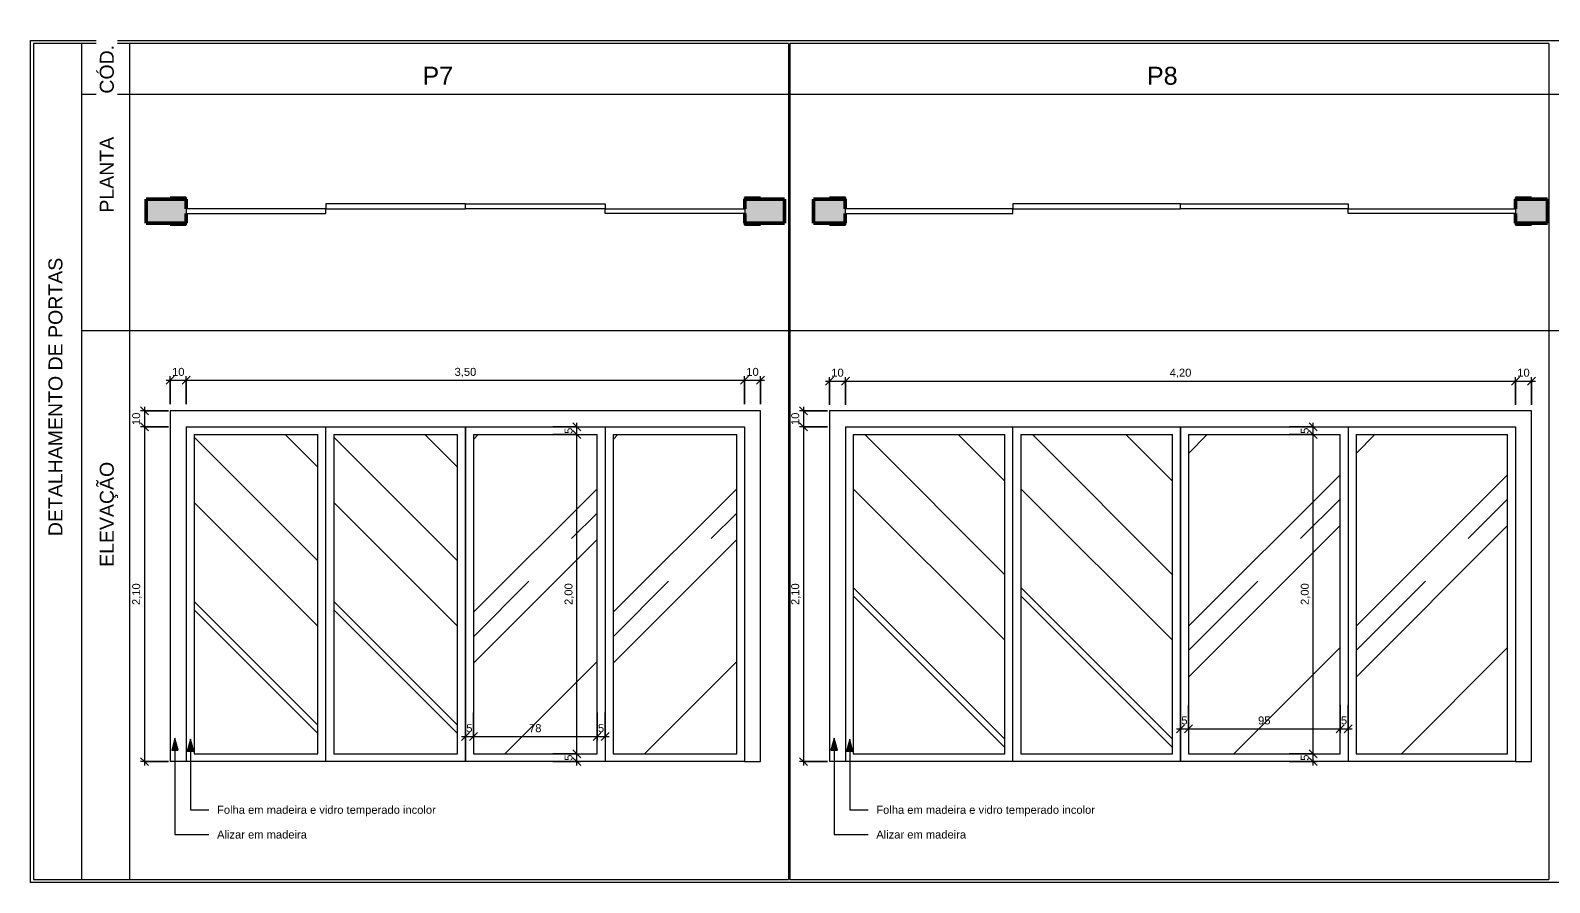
# Model space of a CAD drawing. Header units: millimetres. Extents: x 502 to 50962, y -45 to 5297.
# Drawn here: x 17671 to 27189, y -45 to 5297 of the extents above; entities that cross this region are included whole.
import ezdxf

# ---------------------------------------------------------------- set-up
doc = ezdxf.new("R2010")
doc.units = ezdxf.units.MM
for name, color, linetype, lineweight in [('A-ANNO-DIMS', 211, 'Continuous', 9), ('A-ANNO-DIMS-25', 211, 'Continuous', 9), ('A-DETL-THIN', 151, 'Continuous', 9), ('A-DOOR', 31, 'Continuous', 25), ('A-WALL', 113, 'Continuous', 50), ('A-WALL-PATT', 111, 'Continuous', 25), ('G-ANNO-TEXT', 231, 'Continuous', 9)]:
    doc.layers.add(name, color=color, linetype=linetype, lineweight=lineweight)
doc.styles.add('@Arial Unicode MS', font='', dxfattribs={"height": 50})
doc.styles.add('Arial', font='arial.ttf', dxfattribs={"height": 112.5})
doc.styles.add('Arial_1', font='arial.ttf', dxfattribs={"height": 87.5})
doc.styles.add('Arial_2', font='arial.ttf', dxfattribs={"height": 50})
doc.styles.get('@Arial Unicode MS').set_extended_font_data('@Arial Unicode MS')
doc.dimstyles.new('CRT_-__Metros_-_Linha_de_chamada_3_5_mm', dxfattribs={"dimscale": 304.8, "dimtxt": 50.292243, "dimasz": 0.164042, "dimexe": 0.082021, "dimexo": 0.0625, "dimgap": 0.04101, "dimtad": 1, "dimlfac": 0.001, "dimrnd": 0.01, "dimzin": 0, "dimdsep": 46, "dimtxsty": '@Arial Unicode MS', "dimblk1": 'OBLIQUE', "dimblk2": 'OBLIQUE', "dimsah": 1, "dimcen": 0.09, "dimdle": 0.082021, "dimazin": 0, "dimtfac": 1, "dimtdec": 4, "dimtix": 1, "dimtmove": 0, "dimatfit": 3, "dimfxl": 0.492126, "dimfxlon": 1, "dimtvp": 1, "dimtolj": 1, "dimtzin": 0, "dimarcsym": 2})
doc.dimstyles.new('CRT_-__Metros_-_Linha_de_chamada_3_5_mm_1', dxfattribs={"dimscale": 304.8, "dimtxt": 50.292243, "dimasz": 0.164042, "dimexe": 0.082021, "dimexo": 0.0625, "dimgap": 0.04101, "dimtad": 1, "dimdec": 0, "dimlfac": 0.1, "dimdsep": 46, "dimtxsty": '@Arial Unicode MS', "dimblk1": 'OBLIQUE', "dimblk2": 'OBLIQUE', "dimsah": 1, "dimcen": 0.09, "dimdle": 0.082021, "dimazin": 0, "dimtfac": 1, "dimtdec": 4, "dimtix": 1, "dimtmove": 0, "dimatfit": 3, "dimfxl": 0.492126, "dimfxlon": 1, "dimtvp": 1, "dimtolj": 1, "dimtzin": 0, "dimarcsym": 2})

# ---------------------------------------------------------------- blocks, each defined once
blk = doc.blocks.new('Family - ___-4161196-DETALHAMENTO DE PORTAS 02')
at = {"layer": 'A-DOOR', "lineweight": 9}
h = blk.add_hatch(dxfattribs=at)
h.set_pattern_fill('FP_8', color=256, style=0, pattern_type=2)
h.set_pattern_definition([(135, (1914.8, 713), (-969.87, 2586.3), [17145, -2286, 5715, -1143]), (135, (394.6, 1284.5), (1883.2, 266.7), [3429, -377.2, 6858, -857.25]), (135, (1343.3, 1684.56), (-3661.25, 4744.27), [9144, -1600.2, 4572, -1143])])
h.paths.add_polyline_path([(1527.3, 763), (2302.3, 763), (2302.3, 2763), (1527.3, 2763), (1527.3, 1538)])
h = blk.add_hatch(dxfattribs=at)
h.set_pattern_fill('FP_7', color=256, style=0, pattern_type=2)
h.set_pattern_definition([(135, (2789.8, 713), (-969.87, 2586.3), [17145, -2286, 5715, -1143]), (135, (1269.6, 1284.5), (1883.2, 266.7), [3429, -377.2, 6858, -857.25]), (135, (2218.3, 1684.56), (-3661.25, 4744.27), [9144, -1600.2, 4572, -1143])])
h.paths.add_polyline_path([(3079.1, 763), (3177.3, 763), (3177.3, 2763), (2402.3, 2763), (2402.3, 763), (2717.7, 763)])
h = blk.add_hatch(dxfattribs=at)
h.set_pattern_fill('FP_9', color=256, style=0, pattern_type=2)
h.set_pattern_definition([(45, (3664.8, 713), (969.87, 2586.3), [17145, -2286, 5715, -1143]), (45, (5185, 1284.5), (-1883.2, 266.7), [3429, -377.2, 6858, -857.25]), (45, (4236.3, 1684.56), (3661.25, 4744.27), [9144, -1600.2, 4572, -1143])])
h.paths.add_polyline_path([(3440.5, 763), (4052.3, 763), (4052.3, 2763), (3277.3, 2763), (3277.3, 763)])
h = blk.add_hatch(dxfattribs=at)
h.set_pattern_fill('FP_10', color=256, style=0, pattern_type=2)
h.set_pattern_definition([(45, (4539.8, 713), (969.87, 2586.3), [17145, -2286, 5715, -1143]), (45, (6060, 1284.5), (-1883.2, 266.7), [3429, -377.2, 6858, -857.25]), (45, (5111.3, 1684.56), (3661.25, 4744.27), [9144, -1600.2, 4572, -1143])])
h.paths.add_polyline_path([(4163.2, 763), (4927.3, 763), (4927.3, 2763), (4152.3, 2763), (4152.3, 763)])
for p, q in [((1378.3, 2912), (1378.3, 713)), ((5076.3, 2912), (1378.3, 2912)), ((5076.3, 713), (5076.3, 2912)), ((1478.3, 2812), (1478.3, 713)), ((1478.3, 2812), (4976.3, 2812)), ((1527.3, 2763), (1527.3, 763)), ((1527.3, 2763), (2302.3, 2763)), ((2302.3, 763), (2302.3, 2763)), ((2352.3, 713), (2352.3, 2812)), ((2402.3, 2763), (2402.3, 763)), ((2402.3, 2763), (3177.3, 2763)), ((3177.3, 763), (3177.3, 2763)), ((3227.3, 2812), (3227.3, 713)), ((3227.3, 713), (3227.3, 2812)), ((3277.3, 2763), (4052.3, 2763)), ((3277.3, 2763), (3277.3, 763)), ((4052.3, 763), (4052.3, 2763)), ((4102.3, 2812), (4102.3, 713)), ((4152.3, 2763), (4927.3, 2763)), ((4152.3, 2763), (4152.3, 763)), ((4927.3, 763), (4927.3, 2763)), ((4976.3, 2812), (4976.3, 713)), ((1527.3, 763), (2302.3, 763)), ((2402.3, 763), (3177.3, 763)), ((3277.3, 763), (4052.3, 763)), ((4152.3, 763), (4927.3, 763)), ((1478.3, 713), (1378.3, 713)), ((2352.3, 713), (1478.3, 713)), ((3227.3, 713), (2352.3, 713)), ((4102.3, 713), (3227.3, 713)), ((4976.3, 713), (4102.3, 713)), ((4976.3, 713), (5076.3, 713))]:
    blk.add_line(p, q, dxfattribs=at)
blk = doc.blocks.new('Family - ___-4161198-DETALHAMENTO DE PORTAS 02')
at = {"layer": 'A-WALL-PATT'}
h = blk.add_hatch(color=256, dxfattribs=at)
h.paths.add_polyline_path([(1477.3, 4089.1), (1477.3, 4239.1), (1227.3, 4239.1), (1227.3, 4089.1), (1272.3, 4089.1)])
h.paths.add_polyline_path([(5227.3, 4089.1), (5227.3, 4239.1), (4977.3, 4239.1), (4977.3, 4089.1)])
at = {"layer": 'A-DOOR'}
for p, q in [((1478.3, 4249.1), (1378.3, 4249.1)), ((1378.3, 4249.1), (1378.3, 4239.1)), ((1378.3, 4239.1), (1477.3, 4239.1)), ((1477.3, 4239.1), (1477.3, 4179.1)), ((1478.3, 4179.1), (1478.3, 4249.1)), ((5076.3, 4249.1), (4976.3, 4249.1)), ((4976.3, 4249.1), (4976.3, 4179.1)), ((4977.3, 4179.1), (4977.3, 4239.1)), ((4977.3, 4239.1), (5076.3, 4239.1)), ((5076.3, 4239.1), (5076.3, 4249.1)), ((1477.3, 4149.1), (1477.3, 4089.1)), ((1478.3, 4079.1), (1478.3, 4149.1)), ((4976.3, 4149.1), (4976.3, 4079.1)), ((4977.3, 4089.1), (4977.3, 4149.1)), ((1477.3, 4089.1), (1378.3, 4089.1)), ((1378.3, 4089.1), (1378.3, 4079.1)), ((1378.3, 4079.1), (1478.3, 4079.1)), ((4976.3, 4079.1), (5076.3, 4079.1)), ((5076.3, 4089.1), (4977.3, 4089.1)), ((5076.3, 4079.1), (5076.3, 4089.1))]:
    blk.add_line(p, q, dxfattribs=at)
at = {"layer": 'A-DOOR', "lineweight": 9}
for p, q in [((3227.3, 4209.1), (2352.3, 4209.1)), ((2352.3, 4209.1), (2352.3, 4179.1)), ((3227.3, 4179.1), (3227.3, 4209.1)), ((3227.3, 4209.1), (4102.3, 4209.1)), ((3227.3, 4179.1), (3227.3, 4209.1)), ((4102.3, 4209.1), (4102.3, 4179.1)), ((2352.3, 4179.1), (1477.3, 4179.1)), ((1477.3, 4179.1), (1477.3, 4149.1)), ((1477.3, 4149.1), (2352.3, 4149.1)), ((2352.3, 4179.1), (3227.3, 4179.1)), ((2352.3, 4149.1), (2352.3, 4179.1)), ((4102.3, 4179.1), (3227.3, 4179.1)), ((4102.3, 4149.1), (4102.3, 4179.1)), ((4102.3, 4179.1), (4977.3, 4179.1)), ((4977.3, 4149.1), (4102.3, 4149.1)), ((4977.3, 4179.1), (4977.3, 4149.1))]:
    blk.add_line(p, q, dxfattribs=at)
at = {"layer": 'A-WALL'}
for p, q in [((1477.3, 4239.1), (1227.3, 4239.1)), ((1227.3, 4239.1), (1227.3, 4089.1)), ((1477.3, 4179.1), (1477.3, 4239.1)), ((5227.3, 4239.1), (4977.3, 4239.1)), ((4977.3, 4239.1), (4977.3, 4179.1)), ((5227.3, 4089.1), (5227.3, 4239.1)), ((1477.3, 4089.1), (1477.3, 4149.1)), ((4977.3, 4149.1), (4977.3, 4089.1)), ((1227.3, 4089.1), (1477.3, 4089.1)), ((4977.3, 4089.1), (5227.3, 4089.1))]:
    blk.add_line(p, q, dxfattribs=at)
blk = doc.blocks.new('Family - ___-4161200-DETALHAMENTO DE PORTAS 02')
at = {"layer": 'A-DOOR', "lineweight": 9}
h = blk.add_hatch(dxfattribs=at)
h.set_pattern_fill('FP_12', color=256, style=0, pattern_type=2)
h.set_pattern_definition([(135, (6132.5, 713), (-969.87, 2586.3), [17145, -2286, 5715, -1143]), (135, (4612.3, 1284.5), (1883.2, 266.7), [3429, -377.2, 6858, -857.25]), (135, (5561, 1684.56), (-3661.25, 4744.27), [9144, -1600.2, 4572, -1143])])
h.paths.add_polyline_path([(6331.4, 763), (6607.5, 763), (6607.5, 2763), (5657.5, 2763), (5657.5, 763)])
h = blk.add_hatch(dxfattribs=at)
h.set_pattern_fill('FP_11', color=256, style=0, pattern_type=2)
h.set_pattern_definition([(135, (7182.5, 713), (-969.87, 2586.3), [17145, -2286, 5715, -1143]), (135, (5662.3, 1284.5), (1883.2, 266.7), [3429, -377.2, 6858, -857.25]), (135, (6611, 1684.56), (-3661.25, 4744.27), [9144, -1600.2, 4572, -1143])])
h.paths.add_polyline_path([(7657.5, 763), (7657.5, 2763), (6707.5, 2763), (6707.5, 763), (7415.5, 763)])
h = blk.add_hatch(dxfattribs=at)
h.set_pattern_fill('FP_13', color=256, style=0, pattern_type=2)
h.set_pattern_definition([(45, (8232.5, 713), (969.87, 2586.3), [17145, -2286, 5715, -1143]), (45, (9752.7, 1284.5), (-1883.2, 266.7), [3429, -377.2, 6858, -857.25]), (45, (8804, 1684.56), (3661.25, 4744.27), [9144, -1600.2, 4572, -1143])])
h.paths.add_polyline_path([(7757.5, 763), (8707.5, 763), (8707.5, 2763), (7757.5, 2763), (7757.5, 815.6)])
h = blk.add_hatch(dxfattribs=at)
h.set_pattern_fill('FP_14', color=256, style=0, pattern_type=2)
h.set_pattern_definition([(45, (9282.5, 713), (969.87, 2586.3), [17145, -2286, 5715, -1143]), (45, (10802.7, 1284.5), (-1883.2, 266.7), [3429, -377.2, 6858, -857.25]), (45, (9854, 1684.56), (3661.25, 4744.27), [9144, -1600.2, 4572, -1143])])
h.paths.add_polyline_path([(9222.3, 763), (9757.5, 763), (9757.5, 2763), (8807.5, 2763), (8807.5, 763)])
for p, q in [((5508.5, 2912), (5508.5, 713)), ((9906.5, 2912), (5508.5, 2912)), ((9906.5, 713), (9906.5, 2912)), ((5608.5, 2812), (5608.5, 713)), ((5608.5, 2812), (9806.5, 2812)), ((5657.5, 2763), (5657.5, 763)), ((5657.5, 2763), (6607.5, 2763)), ((6607.5, 763), (6607.5, 2763)), ((6657.5, 713), (6657.5, 2812)), ((6707.5, 2763), (6707.5, 763)), ((6707.5, 2763), (7657.5, 2763)), ((7657.5, 763), (7657.5, 2763)), ((7707.5, 2812), (7707.5, 713)), ((7707.5, 713), (7707.5, 2812)), ((7757.5, 2763), (8707.5, 2763)), ((7757.5, 2763), (7757.5, 763)), ((8707.5, 763), (8707.5, 2763)), ((8757.5, 2812), (8757.5, 713)), ((8807.5, 2763), (9757.5, 2763)), ((8807.5, 2763), (8807.5, 763)), ((9757.5, 763), (9757.5, 2763)), ((9806.5, 2812), (9806.5, 713)), ((5657.5, 763), (6607.5, 763)), ((6707.5, 763), (7657.5, 763)), ((7757.5, 763), (8707.5, 763)), ((8807.5, 763), (9757.5, 763)), ((5608.5, 713), (5508.5, 713)), ((6657.5, 713), (5608.7, 713)), ((7707.5, 713), (6657.5, 713)), ((8757.5, 713), (7707.5, 713)), ((9806.5, 713), (8757.5, 713)), ((9806.5, 713), (9906.5, 713))]:
    blk.add_line(p, q, dxfattribs=at)
blk = doc.blocks.new('Family - ___-4161202-DETALHAMENTO DE PORTAS 02')
at = {"layer": 'A-WALL-PATT'}
h = blk.add_hatch(color=256, dxfattribs=at)
h.paths.add_polyline_path([(5407.5, 4089.1), (5607.5, 4089.1), (5607.5, 4239.1), (5407.5, 4239.1), (5407.5, 4149.1)])
h.paths.add_polyline_path([(9945.1, 4089.1), (10007.5, 4089.1), (10007.5, 4239.1), (9807.5, 4239.1), (9807.5, 4089.1)])
at = {"layer": 'A-DOOR'}
for p, q in [((5608.5, 4249.1), (5508.5, 4249.1)), ((5508.5, 4249.1), (5508.5, 4239.1)), ((5508.5, 4239.1), (5607.5, 4239.1)), ((5607.5, 4239.1), (5607.5, 4179.1)), ((5608.5, 4179.1), (5608.5, 4249.1)), ((9906.5, 4249.1), (9806.5, 4249.1)), ((9806.5, 4249.1), (9806.5, 4179.1)), ((9807.5, 4179.1), (9807.5, 4239.1)), ((9807.5, 4239.1), (9906.5, 4239.1)), ((9906.5, 4239.1), (9906.5, 4249.1)), ((5607.5, 4149.1), (5607.5, 4089.1)), ((5608.5, 4079.1), (5608.5, 4149.1)), ((9806.5, 4149.1), (9806.5, 4079.1)), ((9807.5, 4089.1), (9807.5, 4149.1)), ((5607.5, 4089.1), (5508.5, 4089.1)), ((5508.5, 4089.1), (5508.5, 4079.1)), ((5508.5, 4079.1), (5608.5, 4079.1)), ((9806.5, 4079.1), (9906.5, 4079.1)), ((9906.5, 4089.1), (9807.5, 4089.1)), ((9906.5, 4079.1), (9906.5, 4089.1))]:
    blk.add_line(p, q, dxfattribs=at)
at = {"layer": 'A-DOOR', "lineweight": 9}
for p, q in [((7707.5, 4209.1), (6657.5, 4209.1)), ((6657.5, 4209.1), (6657.5, 4179.1)), ((7707.5, 4179.1), (7707.5, 4209.1)), ((7707.5, 4209.1), (8757.5, 4209.1)), ((7707.5, 4179.1), (7707.5, 4209.1)), ((8757.5, 4209.1), (8757.5, 4179.1)), ((6657.5, 4179.1), (5607.5, 4179.1)), ((5607.5, 4179.1), (5607.5, 4149.1)), ((5607.5, 4149.1), (6657.5, 4149.1)), ((6657.5, 4179.1), (7707.5, 4179.1)), ((6657.5, 4149.1), (6657.5, 4179.1)), ((8757.5, 4179.1), (7707.5, 4179.1)), ((8757.5, 4149.1), (8757.5, 4179.1)), ((8757.5, 4179.1), (9807.5, 4179.1)), ((9807.5, 4149.1), (8757.5, 4149.1)), ((9807.5, 4179.1), (9807.5, 4149.1))]:
    blk.add_line(p, q, dxfattribs=at)
at = {"layer": 'A-WALL'}
for p, q in [((5607.5, 4239.1), (5407.5, 4239.1)), ((5407.5, 4239.1), (5407.5, 4089.1)), ((5607.5, 4179.1), (5607.5, 4239.1)), ((10007.5, 4239.1), (9807.5, 4239.1)), ((9807.5, 4239.1), (9807.5, 4179.1)), ((10007.5, 4089.1), (10007.5, 4239.1)), ((5607.5, 4089.1), (5607.5, 4149.1)), ((9807.5, 4149.1), (9807.5, 4089.1)), ((5407.5, 4089.1), (5607.5, 4089.1)), ((9807.5, 4089.1), (10007.5, 4089.1))]:
    blk.add_line(p, q, dxfattribs=at)
blk = doc.blocks.new('DIMBLOCK54-DETALHAMENTO DE PORTAS 02')
at = {"layer": 'A-ANNO-DIMS-25', "lineweight": 18, "transparency": 16777216}
for p, q in [((18385.9, 2912), (18360.9, 2937)), ((18385.9, 2912), (18410.9, 2887)), ((18385.9, 2812), (18360.9, 2837)), ((18385.9, 2812), (18410.9, 2787))]:
    blk.add_line(p, q, dxfattribs=at)
at = {"layer": 'A-ANNO-DIMS-25', "transparency": 16777216}
for p, q in [((18535.9, 2912), (18360.9, 2912)), ((18385.9, 2937), (18385.9, 2812)), ((18385.9, 2912), (18535.9, 2912)), ((18535.9, 2812), (18360.9, 2812)), ((18385.9, 2812), (18535.9, 2812))]:
    blk.add_line(p, q, dxfattribs=at)
at = {"layer": 'A-ANNO-DIMS-25', "color": 0, "transparency": 16777216, "insert": (18308.5, 2823.3), "char_height": 50, "width": 92.937, "attachment_point": 1, "rotation": 90, "line_spacing_factor": 1.117605, "style": '@Arial Unicode MS'}
blk.add_mtext('10', dxfattribs=at)
blk = doc.blocks.new('_Oblique')
at = {"color": 0, "linetype": 'ByBlock', "lineweight": -2}
blk.add_line((-0.5, -0.5), (0.5, 0.5), dxfattribs=at)
blk = doc.blocks.new('DIMBLOCK55-DETALHAMENTO DE PORTAS 02')
at = {"layer": 'A-ANNO-DIMS-25', "lineweight": 18, "transparency": 16777216}
for p, q in [((18385.9, 2812), (18360.9, 2837)), ((18385.9, 2812), (18410.9, 2787)), ((18385.9, 713), (18360.9, 738)), ((18385.9, 713), (18410.9, 688))]:
    blk.add_line(p, q, dxfattribs=at)
at = {"layer": 'A-ANNO-DIMS-25', "transparency": 16777216}
for p, q in [((18535.9, 2812), (18360.9, 2812)), ((18385.9, 2812), (18385.9, 688)), ((18385.9, 2812), (18535.9, 2812)), ((18535.9, 713), (18360.9, 713)), ((18385.9, 713), (18535.9, 713))]:
    blk.add_line(p, q, dxfattribs=at)
at = {"layer": 'A-ANNO-DIMS-25', "color": 0, "transparency": 16777216, "insert": (18308.5, 1694.9), "char_height": 50, "width": 162.337, "attachment_point": 1, "rotation": 90, "line_spacing_factor": 1.117605, "style": '@Arial Unicode MS'}
blk.add_mtext('2,10', dxfattribs=at)
blk = doc.blocks.new('DIMBLOCK56-DETALHAMENTO DE PORTAS 02')
at = {"layer": 'A-ANNO-DIMS-25', "transparency": 16777216}
for p, q in [((18522.2, 3104.2), (18647.2, 3104.2)), ((18547.2, 2954.2), (18547.2, 3129.2)), ((18547.2, 3104.2), (18547.2, 2954.2)), ((18647.2, 2954.2), (18647.2, 3129.2)), ((18647.2, 3104.2), (18647.2, 2954.2))]:
    blk.add_line(p, q, dxfattribs=at)
at = {"layer": 'A-ANNO-DIMS-25', "lineweight": 18, "transparency": 16777216}
for p, q in [((18547.2, 3104.2), (18522.2, 3079.2)), ((18547.2, 3104.2), (18572.2, 3129.2)), ((18647.2, 3104.2), (18622.2, 3079.2)), ((18647.2, 3104.2), (18672.2, 3129.2))]:
    blk.add_line(p, q, dxfattribs=at)
at = {"layer": 'A-ANNO-DIMS-25', "color": 0, "transparency": 16777216, "insert": (18558.5, 3181.6), "char_height": 50, "width": 92.937, "attachment_point": 1, "line_spacing_factor": 1.117605, "style": '@Arial Unicode MS'}
blk.add_mtext('10', dxfattribs=at)
blk = doc.blocks.new('DIMBLOCK57-DETALHAMENTO DE PORTAS 02')
at = {"layer": 'A-ANNO-DIMS-25', "lineweight": 18, "transparency": 16777216}
for p, q in [((18647.2, 3104.2), (18622.2, 3079.2)), ((18647.2, 3104.2), (18672.2, 3129.2)), ((22145.2, 3104.2), (22120.2, 3079.2)), ((22145.2, 3104.2), (22170.2, 3129.2))]:
    blk.add_line(p, q, dxfattribs=at)
at = {"layer": 'A-ANNO-DIMS-25', "transparency": 16777216}
for p, q in [((18647.2, 2954.2), (18647.2, 3129.2)), ((18647.2, 3104.2), (22145.2, 3104.2)), ((18647.2, 3104.2), (18647.2, 2954.2)), ((22145.2, 2954.2), (22145.2, 3129.2)), ((22145.2, 3104.2), (22145.2, 2954.2))]:
    blk.add_line(p, q, dxfattribs=at)
at = {"layer": 'A-ANNO-DIMS-25', "color": 0, "transparency": 16777216, "insert": (20328.5, 3181.6), "char_height": 50, "width": 162.337, "attachment_point": 1, "line_spacing_factor": 1.117605, "style": '@Arial Unicode MS'}
blk.add_mtext('3,50', dxfattribs=at)
blk = doc.blocks.new('DIMBLOCK58-DETALHAMENTO DE PORTAS 02')
at = {"layer": 'A-ANNO-DIMS-25', "lineweight": 18, "transparency": 16777216}
for p, q in [((22145.2, 3104.2), (22120.2, 3079.2)), ((22145.2, 3104.2), (22170.2, 3129.2)), ((22245.2, 3104.2), (22220.2, 3079.2)), ((22245.2, 3104.2), (22270.2, 3129.2))]:
    blk.add_line(p, q, dxfattribs=at)
at = {"layer": 'A-ANNO-DIMS-25', "transparency": 16777216}
for p, q in [((22145.2, 2954.2), (22145.2, 3129.2)), ((22145.2, 3104.2), (22270.2, 3104.2)), ((22145.2, 3104.2), (22145.2, 2954.2)), ((22245.2, 2954.2), (22245.2, 3129.2)), ((22245.2, 3104.2), (22245.2, 2954.2))]:
    blk.add_line(p, q, dxfattribs=at)
at = {"layer": 'A-ANNO-DIMS-25', "color": 0, "transparency": 16777216, "insert": (22156.5, 3181.6), "char_height": 50, "width": 92.937, "attachment_point": 1, "line_spacing_factor": 1.117605, "style": '@Arial Unicode MS'}
blk.add_mtext('10', dxfattribs=at)
blk = doc.blocks.new('DIMBLOCK59-DETALHAMENTO DE PORTAS 02')
at = {"layer": 'A-ANNO-DIMS-25', "lineweight": 18, "transparency": 16777216}
for p, q in [((22515.1, 2912), (22490.1, 2937)), ((22515.1, 2912), (22540.1, 2887)), ((22515.1, 2812), (22490.1, 2837)), ((22515.1, 2812), (22540.1, 2787))]:
    blk.add_line(p, q, dxfattribs=at)
at = {"layer": 'A-ANNO-DIMS-25', "transparency": 16777216}
for p, q in [((22665.1, 2912), (22490.1, 2912)), ((22515.1, 2937), (22515.1, 2812)), ((22515.1, 2912), (22665.1, 2912)), ((22665.1, 2812), (22490.1, 2812)), ((22515.1, 2812), (22665.1, 2812))]:
    blk.add_line(p, q, dxfattribs=at)
at = {"layer": 'A-ANNO-DIMS-25', "color": 0, "transparency": 16777216, "insert": (22437.7, 2823.3), "char_height": 50, "width": 92.937, "attachment_point": 1, "rotation": 90, "line_spacing_factor": 1.117605, "style": '@Arial Unicode MS'}
blk.add_mtext('10', dxfattribs=at)
blk = doc.blocks.new('DIMBLOCK60-DETALHAMENTO DE PORTAS 02')
at = {"layer": 'A-ANNO-DIMS-25', "lineweight": 18, "transparency": 16777216}
for p, q in [((22515.1, 2812), (22490.1, 2837)), ((22515.1, 2812), (22540.1, 2787)), ((22515.1, 713), (22490.1, 738)), ((22515.1, 713), (22540.1, 688))]:
    blk.add_line(p, q, dxfattribs=at)
at = {"layer": 'A-ANNO-DIMS-25', "transparency": 16777216}
for p, q in [((22665.1, 2812), (22490.1, 2812)), ((22515.1, 2812), (22515.1, 688)), ((22515.1, 2812), (22665.1, 2812)), ((22665.1, 713), (22490.1, 713)), ((22515.1, 713), (22665.1, 713))]:
    blk.add_line(p, q, dxfattribs=at)
at = {"layer": 'A-ANNO-DIMS-25', "color": 0, "transparency": 16777216, "insert": (22437.7, 1694.9), "char_height": 50, "width": 162.337, "attachment_point": 1, "rotation": 90, "line_spacing_factor": 1.117605, "style": '@Arial Unicode MS'}
blk.add_mtext('2,10', dxfattribs=at)
blk = doc.blocks.new('DIMBLOCK61-DETALHAMENTO DE PORTAS 02')
at = {"layer": 'A-ANNO-DIMS-25', "transparency": 16777216}
for p, q in [((22652.4, 3099.1), (22777.4, 3099.1)), ((22677.4, 2949.1), (22677.4, 3124.1)), ((22677.4, 3099.1), (22677.4, 2949.1)), ((22777.4, 2949.1), (22777.4, 3124.1)), ((22777.4, 3099.1), (22777.4, 2949.1))]:
    blk.add_line(p, q, dxfattribs=at)
at = {"layer": 'A-ANNO-DIMS-25', "lineweight": 18, "transparency": 16777216}
for p, q in [((22677.4, 3099.1), (22652.4, 3074.1)), ((22677.4, 3099.1), (22702.4, 3124.1)), ((22777.4, 3099.1), (22752.4, 3074.1)), ((22777.4, 3099.1), (22802.4, 3124.1))]:
    blk.add_line(p, q, dxfattribs=at)
at = {"layer": 'A-ANNO-DIMS-25', "color": 0, "transparency": 16777216, "insert": (22688.7, 3176.5), "char_height": 50, "width": 92.937, "attachment_point": 1, "line_spacing_factor": 1.117605, "style": '@Arial Unicode MS'}
blk.add_mtext('10', dxfattribs=at)
blk = doc.blocks.new('DIMBLOCK62-DETALHAMENTO DE PORTAS 02')
at = {"layer": 'A-ANNO-DIMS-25', "lineweight": 18, "transparency": 16777216}
for p, q in [((22777.4, 3099.1), (22752.4, 3074.1)), ((22777.4, 3099.1), (22802.4, 3124.1)), ((26975.4, 3099.1), (26950.4, 3074.1)), ((26975.4, 3099.1), (27000.4, 3124.1))]:
    blk.add_line(p, q, dxfattribs=at)
at = {"layer": 'A-ANNO-DIMS-25', "transparency": 16777216}
for p, q in [((22777.4, 2949.1), (22777.4, 3124.1)), ((22777.4, 3099.1), (26975.4, 3099.1)), ((22777.4, 3099.1), (22777.4, 2949.1)), ((26975.4, 2949.1), (26975.4, 3124.1)), ((26975.4, 3099.1), (26975.4, 2949.1))]:
    blk.add_line(p, q, dxfattribs=at)
at = {"layer": 'A-ANNO-DIMS-25', "color": 0, "transparency": 16777216, "insert": (24808.8, 3176.5), "char_height": 50, "width": 162.337, "attachment_point": 1, "line_spacing_factor": 1.117605, "style": '@Arial Unicode MS'}
blk.add_mtext('4,20', dxfattribs=at)
blk = doc.blocks.new('DIMBLOCK63-DETALHAMENTO DE PORTAS 02')
at = {"layer": 'A-ANNO-DIMS-25', "lineweight": 18, "transparency": 16777216}
for p, q in [((26975.4, 3099.1), (26950.4, 3074.1)), ((26975.4, 3099.1), (27000.4, 3124.1)), ((27075.4, 3099.1), (27050.4, 3074.1)), ((27075.4, 3099.1), (27100.4, 3124.1))]:
    blk.add_line(p, q, dxfattribs=at)
at = {"layer": 'A-ANNO-DIMS-25', "transparency": 16777216}
for p, q in [((26975.4, 2949.1), (26975.4, 3124.1)), ((26975.4, 3099.1), (27100.4, 3099.1)), ((26975.4, 3099.1), (26975.4, 2949.1)), ((27075.4, 2949.1), (27075.4, 3124.1)), ((27075.4, 3099.1), (27075.4, 2949.1))]:
    blk.add_line(p, q, dxfattribs=at)
at = {"layer": 'A-ANNO-DIMS-25', "color": 0, "transparency": 16777216, "insert": (26986.7, 3176.5), "char_height": 50, "width": 92.937, "attachment_point": 1, "line_spacing_factor": 1.117605, "style": '@Arial Unicode MS'}
blk.add_mtext('10', dxfattribs=at)
blk = doc.blocks.new('DIMBLOCK64-DETALHAMENTO DE PORTAS 02')
at = {"layer": 'A-ANNO-DIMS-25', "transparency": 16777216}
for p, q in [((25557.5, 763), (25732.5, 763)), ((25707.5, 763), (25557.5, 763)), ((25707.5, 688), (25707.5, 763)), ((25557.5, 713), (25732.5, 713)), ((25707.5, 713), (25557.5, 713))]:
    blk.add_line(p, q, dxfattribs=at)
at = {"layer": 'A-ANNO-DIMS-25', "lineweight": 18, "transparency": 16777216}
for p, q in [((25707.5, 763), (25682.5, 788)), ((25707.5, 763), (25732.5, 738)), ((25707.5, 713), (25682.5, 738)), ((25707.5, 713), (25732.5, 688))]:
    blk.add_line(p, q, dxfattribs=at)
at = {"layer": 'A-ANNO-DIMS-25', "color": 0, "transparency": 16777216, "insert": (25630.1, 718.6), "char_height": 50, "width": 46.468, "attachment_point": 1, "rotation": 90, "line_spacing_factor": 1.117605, "style": '@Arial Unicode MS'}
blk.add_mtext('5', dxfattribs=at)
blk = doc.blocks.new('DIMBLOCK65-DETALHAMENTO DE PORTAS 02')
at = {"layer": 'A-ANNO-DIMS-25', "transparency": 16777216}
for p, q in [((25557.5, 2763), (25732.5, 2763)), ((25707.5, 2763), (25557.5, 2763)), ((25707.5, 763), (25707.5, 2763)), ((25557.5, 763), (25732.5, 763)), ((25707.5, 763), (25557.5, 763))]:
    blk.add_line(p, q, dxfattribs=at)
at = {"layer": 'A-ANNO-DIMS-25', "lineweight": 18, "transparency": 16777216}
for p, q in [((25707.5, 2763), (25682.5, 2788)), ((25707.5, 2763), (25732.5, 2738)), ((25707.5, 763), (25682.5, 788)), ((25707.5, 763), (25732.5, 738))]:
    blk.add_line(p, q, dxfattribs=at)
at = {"layer": 'A-ANNO-DIMS-25', "color": 0, "transparency": 16777216, "insert": (25630.1, 1695.4), "char_height": 50, "width": 162.337, "attachment_point": 1, "rotation": 90, "line_spacing_factor": 1.117605, "style": '@Arial Unicode MS'}
blk.add_mtext('2,00', dxfattribs=at)
blk = doc.blocks.new('DIMBLOCK66-DETALHAMENTO DE PORTAS 02')
at = {"layer": 'A-ANNO-DIMS-25', "transparency": 16777216}
for p, q in [((25557.5, 2812), (25732.5, 2812)), ((25707.5, 2812), (25557.5, 2812)), ((25557.5, 2763), (25732.5, 2763)), ((25707.5, 2763), (25557.5, 2763)), ((25707.5, 2763), (25707.5, 2837))]:
    blk.add_line(p, q, dxfattribs=at)
at = {"layer": 'A-ANNO-DIMS-25', "lineweight": 18, "transparency": 16777216}
for p, q in [((25707.5, 2812), (25682.5, 2837)), ((25707.5, 2763), (25682.5, 2788)), ((25707.5, 2812), (25732.5, 2787)), ((25707.5, 2763), (25732.5, 2738))]:
    blk.add_line(p, q, dxfattribs=at)
at = {"layer": 'A-ANNO-DIMS-25', "color": 0, "transparency": 16777216, "insert": (25630.1, 2768.1), "char_height": 50, "width": 46.468, "attachment_point": 1, "rotation": 90, "line_spacing_factor": 1.117605, "style": '@Arial Unicode MS'}
blk.add_mtext('5', dxfattribs=at)
blk = doc.blocks.new('DIMBLOCK67-DETALHAMENTO DE PORTAS 02')
at = {"layer": 'A-ANNO-DIMS-25', "transparency": 16777216}
for p, q in [((24876.4, 1069.1), (24876.4, 894.1)), ((24876.4, 919.1), (24876.4, 1069.1)), ((24926.4, 1069.1), (24926.4, 894.1)), ((24926.4, 919.1), (24926.4, 1069.1)), ((24851.4, 919.1), (24926.4, 919.1))]:
    blk.add_line(p, q, dxfattribs=at)
at = {"layer": 'A-ANNO-DIMS-25', "lineweight": 18, "transparency": 16777216}
for p, q in [((24876.4, 919.1), (24851.4, 894.1)), ((24876.4, 919.1), (24901.4, 944.1)), ((24926.4, 919.1), (24901.4, 894.1)), ((24926.4, 919.1), (24951.4, 944.1))]:
    blk.add_line(p, q, dxfattribs=at)
at = {"layer": 'A-ANNO-DIMS-25', "color": 0, "transparency": 16777216, "insert": (24882, 996.5), "char_height": 50, "width": 46.468, "attachment_point": 1, "line_spacing_factor": 1.117605, "style": '@Arial Unicode MS'}
blk.add_mtext('5', dxfattribs=at)
blk = doc.blocks.new('DIMBLOCK68-DETALHAMENTO DE PORTAS 02')
at = {"layer": 'A-ANNO-DIMS-25', "transparency": 16777216}
for p, q in [((24926.4, 1069.1), (24926.4, 894.1)), ((24926.4, 919.1), (24926.4, 1069.1)), ((25876.4, 1069.1), (25876.4, 894.1)), ((25876.4, 919.1), (25876.4, 1069.1)), ((24926.4, 919.1), (25876.4, 919.1))]:
    blk.add_line(p, q, dxfattribs=at)
at = {"layer": 'A-ANNO-DIMS-25', "lineweight": 18, "transparency": 16777216}
for p, q in [((24926.4, 919.1), (24901.4, 894.1)), ((24926.4, 919.1), (24951.4, 944.1)), ((25876.4, 919.1), (25851.4, 894.1)), ((25876.4, 919.1), (25901.4, 944.1))]:
    blk.add_line(p, q, dxfattribs=at)
at = {"layer": 'A-ANNO-DIMS-25', "color": 0, "transparency": 16777216, "insert": (25362.7, 996.5), "char_height": 50, "width": 92.937, "attachment_point": 1, "line_spacing_factor": 1.117605, "style": '@Arial Unicode MS'}
blk.add_mtext('95', dxfattribs=at)
blk = doc.blocks.new('DIMBLOCK69-DETALHAMENTO DE PORTAS 02')
at = {"layer": 'A-ANNO-DIMS-25', "transparency": 16777216}
for p, q in [((25876.4, 1069.1), (25876.4, 894.1)), ((25876.4, 919.1), (25876.4, 1069.1)), ((25926.4, 1069.1), (25926.4, 894.1)), ((25926.4, 919.1), (25926.4, 1069.1)), ((25876.4, 919.1), (25951.4, 919.1))]:
    blk.add_line(p, q, dxfattribs=at)
at = {"layer": 'A-ANNO-DIMS-25', "lineweight": 18, "transparency": 16777216}
for p, q in [((25876.4, 919.1), (25851.4, 894.1)), ((25876.4, 919.1), (25901.4, 944.1)), ((25926.4, 919.1), (25901.4, 894.1)), ((25926.4, 919.1), (25951.4, 944.1))]:
    blk.add_line(p, q, dxfattribs=at)
at = {"layer": 'A-ANNO-DIMS-25', "color": 0, "transparency": 16777216, "insert": (25882, 996.5), "char_height": 50, "width": 46.468, "attachment_point": 1, "line_spacing_factor": 1.117605, "style": '@Arial Unicode MS'}
blk.add_mtext('5', dxfattribs=at)
blk = doc.blocks.new('DIMBLOCK70-DETALHAMENTO DE PORTAS 02')
at = {"layer": 'A-ANNO-DIMS-25', "transparency": 16777216}
for p, q in [((20944.7, 763), (21119.7, 763)), ((21094.7, 763), (20944.7, 763)), ((21094.7, 688), (21094.7, 763)), ((20944.7, 713), (21119.7, 713)), ((21094.7, 713), (20944.7, 713))]:
    blk.add_line(p, q, dxfattribs=at)
at = {"layer": 'A-ANNO-DIMS-25', "lineweight": 18, "transparency": 16777216}
for p, q in [((21094.7, 763), (21069.7, 788)), ((21094.7, 763), (21119.7, 738)), ((21094.7, 713), (21069.7, 738)), ((21094.7, 713), (21119.7, 688))]:
    blk.add_line(p, q, dxfattribs=at)
at = {"layer": 'A-ANNO-DIMS-25', "color": 0, "transparency": 16777216, "insert": (21017.3, 718.6), "char_height": 50, "width": 46.468, "attachment_point": 1, "rotation": 90, "line_spacing_factor": 1.117605, "style": '@Arial Unicode MS'}
blk.add_mtext('5', dxfattribs=at)
blk = doc.blocks.new('DIMBLOCK71-DETALHAMENTO DE PORTAS 02')
at = {"layer": 'A-ANNO-DIMS-25', "transparency": 16777216}
for p, q in [((20944.7, 2763), (21119.7, 2763)), ((21094.7, 2763), (20944.7, 2763)), ((21094.7, 763), (21094.7, 2763)), ((20944.7, 763), (21119.7, 763)), ((21094.7, 763), (20944.7, 763))]:
    blk.add_line(p, q, dxfattribs=at)
at = {"layer": 'A-ANNO-DIMS-25', "lineweight": 18, "transparency": 16777216}
for p, q in [((21094.7, 2763), (21069.7, 2788)), ((21094.7, 2763), (21119.7, 2738)), ((21094.7, 763), (21069.7, 788)), ((21094.7, 763), (21119.7, 738))]:
    blk.add_line(p, q, dxfattribs=at)
at = {"layer": 'A-ANNO-DIMS-25', "color": 0, "transparency": 16777216, "insert": (21017.3, 1695.4), "char_height": 50, "width": 162.337, "attachment_point": 1, "rotation": 90, "line_spacing_factor": 1.117605, "style": '@Arial Unicode MS'}
blk.add_mtext('2,00', dxfattribs=at)
blk = doc.blocks.new('DIMBLOCK72-DETALHAMENTO DE PORTAS 02')
at = {"layer": 'A-ANNO-DIMS-25', "transparency": 16777216}
for p, q in [((20944.7, 2812), (21119.7, 2812)), ((21094.7, 2812), (20944.7, 2812)), ((20944.7, 2763), (21119.7, 2763)), ((21094.7, 2763), (20944.7, 2763)), ((21094.7, 2763), (21094.7, 2837))]:
    blk.add_line(p, q, dxfattribs=at)
at = {"layer": 'A-ANNO-DIMS-25', "lineweight": 18, "transparency": 16777216}
for p, q in [((21094.7, 2812), (21069.7, 2837)), ((21094.7, 2763), (21069.7, 2788)), ((21094.7, 2812), (21119.7, 2787)), ((21094.7, 2763), (21119.7, 2738))]:
    blk.add_line(p, q, dxfattribs=at)
at = {"layer": 'A-ANNO-DIMS-25', "color": 0, "transparency": 16777216, "insert": (21017.3, 2768.1), "char_height": 50, "width": 46.468, "attachment_point": 1, "rotation": 90, "line_spacing_factor": 1.117605, "style": '@Arial Unicode MS'}
blk.add_mtext('5', dxfattribs=at)
blk = doc.blocks.new('DIMBLOCK73-DETALHAMENTO DE PORTAS 02')
at = {"layer": 'A-ANNO-DIMS-25', "transparency": 16777216}
for p, q in [((20396.2, 1020.4), (20396.2, 845.4)), ((20396.2, 870.4), (20396.2, 1020.4)), ((20446.2, 1020.4), (20446.2, 845.4)), ((20446.2, 870.4), (20446.2, 1020.4)), ((20371.2, 870.4), (20446.2, 870.4))]:
    blk.add_line(p, q, dxfattribs=at)
at = {"layer": 'A-ANNO-DIMS-25', "lineweight": 18, "transparency": 16777216}
for p, q in [((20396.2, 870.4), (20371.2, 845.4)), ((20396.2, 870.4), (20421.2, 895.4)), ((20446.2, 870.4), (20421.2, 845.4)), ((20446.2, 870.4), (20471.2, 895.4))]:
    blk.add_line(p, q, dxfattribs=at)
at = {"layer": 'A-ANNO-DIMS-25', "color": 0, "transparency": 16777216, "insert": (20401.8, 947.8), "char_height": 50, "width": 46.468, "attachment_point": 1, "line_spacing_factor": 1.117605, "style": '@Arial Unicode MS'}
blk.add_mtext('5', dxfattribs=at)
blk = doc.blocks.new('DIMBLOCK74-DETALHAMENTO DE PORTAS 02')
at = {"layer": 'A-ANNO-DIMS-25', "transparency": 16777216}
for p, q in [((20446.2, 1020.4), (20446.2, 845.4)), ((20446.2, 870.4), (20446.2, 1020.4)), ((21221.2, 1020.4), (21221.2, 845.4)), ((21221.2, 870.4), (21221.2, 1020.4)), ((20446.2, 870.4), (21221.2, 870.4))]:
    blk.add_line(p, q, dxfattribs=at)
at = {"layer": 'A-ANNO-DIMS-25', "lineweight": 18, "transparency": 16777216}
for p, q in [((20446.2, 870.4), (20421.2, 845.4)), ((20446.2, 870.4), (20471.2, 895.4)), ((21221.2, 870.4), (21196.2, 845.4)), ((21221.2, 870.4), (21246.2, 895.4))]:
    blk.add_line(p, q, dxfattribs=at)
at = {"layer": 'A-ANNO-DIMS-25', "color": 0, "transparency": 16777216, "insert": (20795, 947.8), "char_height": 50, "width": 92.937, "attachment_point": 1, "line_spacing_factor": 1.117605, "style": '@Arial Unicode MS'}
blk.add_mtext('78', dxfattribs=at)
blk = doc.blocks.new('DIMBLOCK75-DETALHAMENTO DE PORTAS 02')
at = {"layer": 'A-ANNO-DIMS-25', "transparency": 16777216}
for p, q in [((21221.2, 1020.4), (21221.2, 845.4)), ((21221.2, 870.4), (21221.2, 1020.4)), ((21271.2, 1020.4), (21271.2, 845.4)), ((21271.2, 870.4), (21271.2, 1020.4)), ((21221.2, 870.4), (21296.2, 870.4))]:
    blk.add_line(p, q, dxfattribs=at)
at = {"layer": 'A-ANNO-DIMS-25', "lineweight": 18, "transparency": 16777216}
for p, q in [((21221.2, 870.4), (21196.2, 845.4)), ((21221.2, 870.4), (21246.2, 895.4)), ((21271.2, 870.4), (21246.2, 845.4)), ((21271.2, 870.4), (21296.2, 895.4))]:
    blk.add_line(p, q, dxfattribs=at)
at = {"layer": 'A-ANNO-DIMS-25', "color": 0, "transparency": 16777216, "insert": (21226.8, 947.8), "char_height": 50, "width": 46.468, "attachment_point": 1, "line_spacing_factor": 1.117605, "style": '@Arial Unicode MS'}
blk.add_mtext('5', dxfattribs=at)

msp = doc.modelspace()

# ---------------------------------------------------------------- hatches: boundary and pattern name
at = {"layer": 'G-ANNO-TEXT'}
for points in [[(18576.324, 859.789), (18556.228, 784.789), (18596.42, 784.789)], [(22706.539, 859.789), (22686.443, 784.789), (22726.635, 784.789)], [(18674.073, 854.725), (18653.977, 779.725), (18694.169, 779.725)], [(22804.288, 854.725), (22784.191, 779.725), (22824.384, 779.725)]]:
    msp.add_hatch(color=7, dxfattribs=at).paths.add_polyline_path(points)

# ---------------------------------------------------------------- linework, layer by layer
at = {"layer": 'A-DETL-THIN'}
for p, q in [((17670.7, 5234.608), (33379.651, 5234.608)), ((17670.7, -45.392), (17670.7, 5234.608)), ((17690.7, 5214.608), (17690.7, -25.392)), ((22419.597, 5214.608), (17690.7, 5214.608)), ((17990.7, 5214.608), (17990.7, -25.392)), ((18290.7, 5214.608), (18290.7, -25.392)), ((22419.597, 5214.608), (22419.597, -25.392)), ((22429.597, 5214.608), (22429.597, -25.392)), ((27184.315, 5214.608), (22429.597, 5214.608)), ((27184.315, 5214.608), (27184.315, -25.392)), ((33349.651, 4894.608), (17990.7, 4894.608)), ((33349.651, 4894.608), (23706.651, 4894.608)), ((33349.651, 3414.608), (17990.7, 3414.608)), ((33379.651, -45.392), (17670.7, -45.392)), ((17690.7, -25.392), (22419.597, -25.392)), ((22429.597, -25.392), (27184.315, -25.392))]:
    msp.add_line(p, q, dxfattribs=at)
at = {"layer": 'G-ANNO-TEXT', "color": 7}
for p, q in [((18576.324, 859.789), (18556.228, 784.789)), ((18596.42, 784.789), (18576.324, 859.789)), ((18576.324, 859.789), (18576.324, 256.12)), ((22706.539, 859.789), (22686.443, 784.789)), ((22726.635, 784.789), (22706.539, 859.789)), ((22706.539, 859.789), (22706.539, 256.12)), ((18556.228, 784.789), (18596.42, 784.789)), ((18674.073, 854.725), (18653.977, 779.725)), ((18653.977, 779.725), (18694.169, 779.725)), ((18694.169, 779.725), (18674.073, 854.725)), ((18674.073, 854.725), (18674.073, 411.155)), ((22686.443, 784.789), (22726.635, 784.789)), ((22804.288, 854.725), (22784.191, 779.725)), ((22784.191, 779.725), (22824.384, 779.725)), ((22824.384, 779.725), (22804.288, 854.725)), ((22804.288, 854.725), (22804.288, 411.155)), ((18674.073, 411.155), (18789.608, 411.155)), ((22804.288, 411.155), (22919.822, 411.155)), ((18576.324, 256.12), (18789.608, 256.12)), ((22706.539, 256.12), (22919.822, 256.12))]:
    msp.add_line(p, q, dxfattribs=at)

# ---------------------------------------------------------------- block references
at = {"layer": 'A-DOOR', "lineweight": 9}
for name in ['Family - ___-4161196-DETALHAMENTO DE PORTAS 02', 'Family - ___-4161200-DETALHAMENTO DE PORTAS 02']:
    msp.add_blockref(name, (17168.896, 0), dxfattribs=at)
at = {"layer": 'A-WALL', "lineweight": 25}
for name in ['Family - ___-4161198-DETALHAMENTO DE PORTAS 02', 'Family - ___-4161202-DETALHAMENTO DE PORTAS 02']:
    msp.add_blockref(name, (17168.896, 0), dxfattribs=at)

# ---------------------------------------------------------------- texts
at = {"layer": 'G-ANNO-TEXT', "color": 7, "char_height": 87.5, "attachment_point": 1, "rotation": 90, "style": 'Arial_1', "bg_fill": 3, "box_fill_scale": 1.25, "bg_fill_color": 256, "bg_fill_true_color": 13158600, "bg_fill_transparency": 0}
for s, insert, width in [('PLANTA', (18105.653, 4155.037), 583.22766), ('DETALHAMENTO DE PORTAS', (17783.97, 2126.553), 2136.49719), ('ELEVAÇÃO', (18105.653, 1933.86), 809.70437)]:
    msp.add_mtext(s, dxfattribs=dict(at, insert=insert, width=width))
at = {"layer": 'G-ANNO-TEXT', "color": 7, "char_height": 50, "attachment_point": 1, "style": 'Arial_2'}
for s, insert, width in [('Folha em madeira e vidro temperado incolor', (18840.408, 436.155), 1701.58172), ('Folha em madeira e vidro temperado incolor', (22970.622, 436.155), 1701.58172), ('Alizar em madeira', (18840.408, 281.12), 697.46812), ('Alizar em madeira', (22970.622, 281.12), 697.46812)]:
    msp.add_mtext(s, dxfattribs=dict(at, insert=insert, width=width))

# ---------------------------------------------------------------- dimensions: what is measured, and where the dimension line sits
at = {"layer": 'A-ANNO-DIMS'}
for base, p1, p2, dimstyle, override, picture, middle in [((18647.181, 3104.242), (18547.181, 2954.242), (18647.181, 2954.242), 'CRT_-__Metros_-_Linha_de_chamada_3_5_mm_1', {"dimpost": '<>', "dimfxl": 100}, 'DIMBLOCK56-DETALHAMENTO DE PORTAS 02', (18597.181, 3142.288)), ((22145.181, 3104.242), (18647.181, 2954.242), (22145.181, 2954.242), 'CRT_-__Metros_-_Linha_de_chamada_3_5_mm', {"dimpost": '<>', "dimfxl": 3498}, 'DIMBLOCK57-DETALHAMENTO DE PORTAS 02', (20396.181, 3142.288)), ((22245.181, 3104.242), (22145.181, 2954.242), (22245.181, 2954.242), 'CRT_-__Metros_-_Linha_de_chamada_3_5_mm_1', {"dimpost": '<>', "dimfxl": 100}, 'DIMBLOCK58-DETALHAMENTO DE PORTAS 02', (22195.181, 3142.288)), ((22777.396, 3099.124), (22677.396, 2949.124), (22777.396, 2949.124), 'CRT_-__Metros_-_Linha_de_chamada_3_5_mm_1', {"dimpost": '<>', "dimfxl": 100}, 'DIMBLOCK61-DETALHAMENTO DE PORTAS 02', (22727.396, 3137.169)), ((26975.396, 3099.124), (22777.396, 2949.124), (26975.396, 2949.124), 'CRT_-__Metros_-_Linha_de_chamada_3_5_mm', {"dimpost": '<>', "dimfxl": 4198}, 'DIMBLOCK62-DETALHAMENTO DE PORTAS 02', (24876.396, 3137.169)), ((27075.396, 3099.124), (26975.396, 2949.124), (27075.396, 2949.124), 'CRT_-__Metros_-_Linha_de_chamada_3_5_mm_1', {"dimpost": '<>', "dimfxl": 100}, 'DIMBLOCK63-DETALHAMENTO DE PORTAS 02', (27025.396, 3137.169)), ((24926.396, 919.148), (24876.396, 1069.148), (24926.396, 1069.148), 'CRT_-__Metros_-_Linha_de_chamada_3_5_mm_1', {"dimpost": '<>', "dimfxl": 50}, 'DIMBLOCK67-DETALHAMENTO DE PORTAS 02', (24901.396, 957.074)), ((25876.396, 919.148), (24926.396, 1069.148), (25876.396, 1069.148), 'CRT_-__Metros_-_Linha_de_chamada_3_5_mm_1', {"dimpost": '<>', "dimfxl": 950}, 'DIMBLOCK68-DETALHAMENTO DE PORTAS 02', (25401.396, 957.193)), ((25926.396, 919.148), (25876.396, 1069.148), (25926.396, 1069.148), 'CRT_-__Metros_-_Linha_de_chamada_3_5_mm_1', {"dimpost": '<>', "dimfxl": 50}, 'DIMBLOCK69-DETALHAMENTO DE PORTAS 02', (25901.396, 957.074)), ((20446.181, 870.444), (20396.181, 1020.444), (20446.181, 1020.444), 'CRT_-__Metros_-_Linha_de_chamada_3_5_mm_1', {"dimpost": '<>', "dimfxl": 50}, 'DIMBLOCK73-DETALHAMENTO DE PORTAS 02', (20421.181, 908.37)), ((21221.181074101, 870.444034902), (20446.181074101, 1020.444034902), (21221.181074101, 1020.444034902), 'CRT_-__Metros_-_Linha_de_chamada_3_5_mm_1', {"dimpost": '<>', "dimfxl": 775}, 'DIMBLOCK74-DETALHAMENTO DE PORTAS 02', (20833.681074101, 908.489737643)), ((21271.181, 870.444), (21221.181, 1020.444), (21271.181, 1020.444), 'CRT_-__Metros_-_Linha_de_chamada_3_5_mm_1', {"dimpost": '<>', "dimfxl": 50}, 'DIMBLOCK75-DETALHAMENTO DE PORTAS 02', (21246.181, 908.37))]:
    dim = msp.add_linear_dim(base=base, p1=p1, p2=p2, dimstyle=dimstyle, override=override, dxfattribs=at)
    dim.commit()
    dim.dimension.update_dxf_attribs({"geometry": picture, "text_midpoint": middle})
for base, p1, p2, dimstyle, override, picture, middle in [((18385.908, 2812.01), (18535.908, 2912.01), (18535.908, 2812.01), 'CRT_-__Metros_-_Linha_de_chamada_3_5_mm_1', {"dimpost": '<>', "dimfxl": 100}, 'DIMBLOCK54-DETALHAMENTO DE PORTAS 02', (18347.862, 2862.01)), ((22515.129, 2812.01), (22665.129, 2912.01), (22665.129, 2812.01), 'CRT_-__Metros_-_Linha_de_chamada_3_5_mm_1', {"dimpost": '<>', "dimfxl": 100}, 'DIMBLOCK59-DETALHAMENTO DE PORTAS 02', (22477.083, 2862.01)), ((18385.908, 713.01), (18535.908, 2812.01), (18535.908, 713.01), 'CRT_-__Metros_-_Linha_de_chamada_3_5_mm', {"dimpost": '<>', "dimfxl": 2099}, 'DIMBLOCK55-DETALHAMENTO DE PORTAS 02', (18347.862, 1762.51)), ((21094.732, 2812.01), (20944.732, 2763.01), (20944.732, 2812.01), 'CRT_-__Metros_-_Linha_de_chamada_3_5_mm_1', {"dimpost": '<>', "dimfxl": 49}, 'DIMBLOCK72-DETALHAMENTO DE PORTAS 02', (21056.806, 2787.51)), ((21094.732, 2763.01), (20944.732, 763.01), (20944.732, 2763.01), 'CRT_-__Metros_-_Linha_de_chamada_3_5_mm', {"dimpost": '<>', "dimfxl": 2000}, 'DIMBLOCK71-DETALHAMENTO DE PORTAS 02', (21056.686, 1763.01)), ((22515.129, 713.01), (22665.129, 2812.01), (22665.129, 713.01), 'CRT_-__Metros_-_Linha_de_chamada_3_5_mm', {"dimpost": '<>', "dimfxl": 2099}, 'DIMBLOCK60-DETALHAMENTO DE PORTAS 02', (22477.083, 1762.51)), ((25707.525, 2812.01), (25557.525, 2763.01), (25557.525, 2812.01), 'CRT_-__Metros_-_Linha_de_chamada_3_5_mm_1', {"dimpost": '<>', "dimfxl": 49}, 'DIMBLOCK66-DETALHAMENTO DE PORTAS 02', (25669.599, 2787.51)), ((25707.525, 2763.01), (25557.525, 763.01), (25557.525, 2763.01), 'CRT_-__Metros_-_Linha_de_chamada_3_5_mm', {"dimpost": '<>', "dimfxl": 2000}, 'DIMBLOCK65-DETALHAMENTO DE PORTAS 02', (25669.479, 1763.01)), ((21094.732, 763.01), (20944.732, 713.01), (20944.732, 763.01), 'CRT_-__Metros_-_Linha_de_chamada_3_5_mm_1', {"dimpost": '<>', "dimfxl": 50}, 'DIMBLOCK70-DETALHAMENTO DE PORTAS 02', (21056.806, 738.01)), ((25707.525, 763.01), (25557.525, 713.01), (25557.525, 763.01), 'CRT_-__Metros_-_Linha_de_chamada_3_5_mm_1', {"dimpost": '<>', "dimfxl": 50}, 'DIMBLOCK64-DETALHAMENTO DE PORTAS 02', (25669.599, 738.01))]:
    dim = msp.add_linear_dim(base=base, p1=p1, p2=p2, angle=90, dimstyle=dimstyle, override=override, dxfattribs=at)
    dim.commit()
    dim.dimension.update_dxf_attribs({"geometry": picture, "text_midpoint": middle})

# ---------------------------------------------------------------- next in the draw order: texts
at = {"layer": 'G-ANNO-TEXT', "color": 7, "insert": (18105.653, 4900.762), "char_height": 87.5, "width": 374.78891, "attachment_point": 1, "rotation": 90, "style": 'Arial_1', "bg_fill": 3, "box_fill_scale": 1.25, "bg_fill_color": 256, "bg_fill_true_color": 13158600, "bg_fill_transparency": 0}
msp.add_mtext('CÓD.', dxfattribs=at)
at = {"layer": 'G-ANNO-TEXT', "color": 7, "char_height": 112.5, "width": 234.49359, "attachment_point": 1, "style": 'Arial', "bg_fill": 3, "box_fill_scale": 1.25, "bg_fill_color": 256, "bg_fill_true_color": 13158600, "bg_fill_transparency": 0}
for s, insert in [('P7', (20127.311, 5069.271)), ('P8', (24666.531, 5069.271))]:
    msp.add_mtext(s, dxfattribs=dict(at, insert=insert))

doc.saveas('drawing.dxf')
